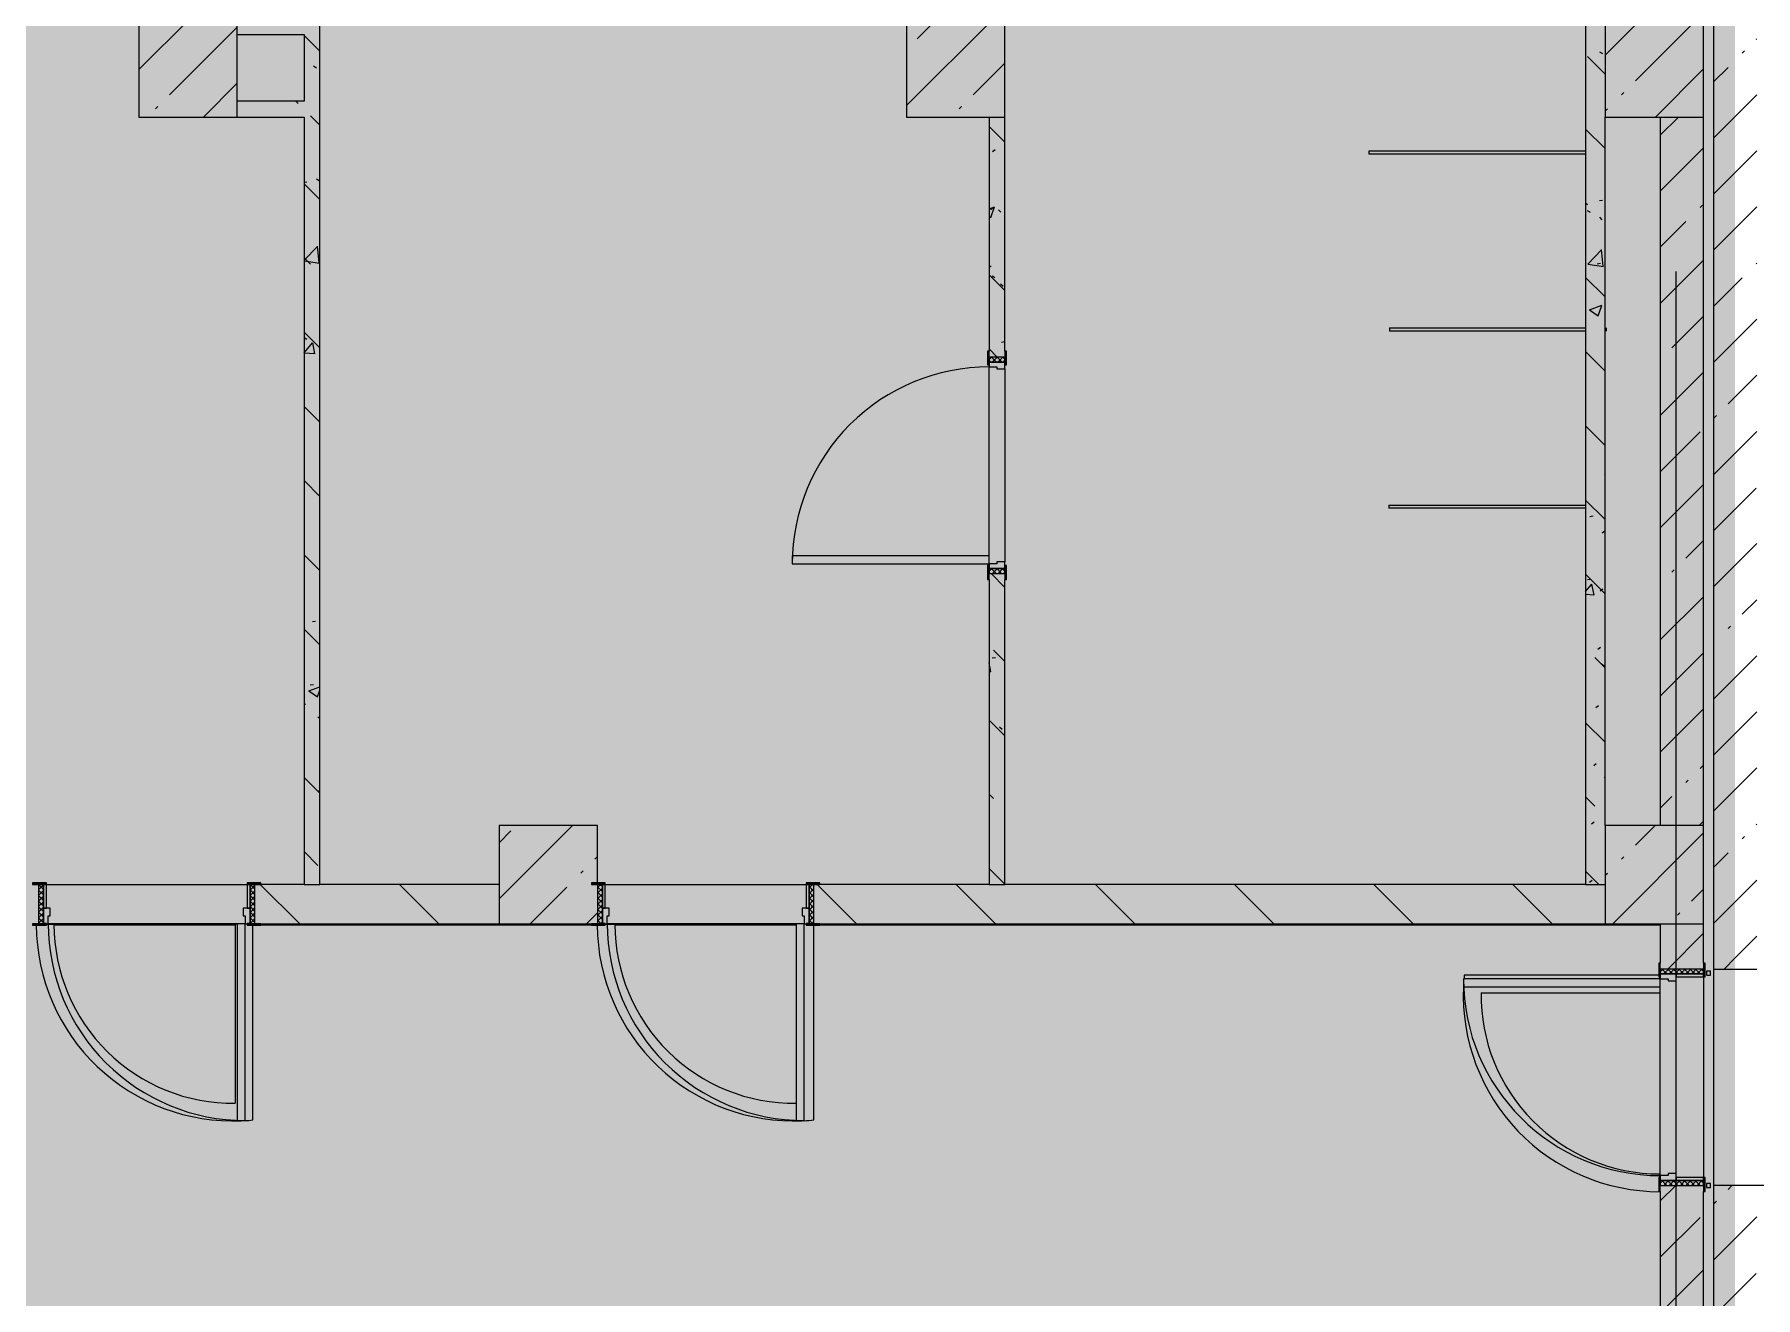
# Model space of a CAD drawing. Header units: millimetres. Extents: x 35157 to 232994, y -8553 to 29000.
# Drawn here: x 182203 to 190948, y 16700 to 23120 of the extents above; entities that cross this region are included whole.
import ezdxf

# ---------------------------------------------------------------- set-up
doc = ezdxf.new("R2010")
doc.units = ezdxf.units.MM
doc.layers.add('A-DETL-GENF-2', color=7, linetype='Continuous', lineweight=9, true_color=0xc0c0c0, transparency=0.4)
for name, color, linetype, lineweight, true_color in [('A-DOOR-3', 7, 'Continuous', 5, 0xaaaaaa), ('A-DOOR-4', 7, 'Continuous', 5, 0xe2e2e2), ('A-DOOR-5', 7, 'Continuous', 5, 0xb7b7b7), ('A-DOOR-FRAM-2', 7, 'Continuous', 5, 0xe2e2e2), ('A-DOOR-FRAM-3', 7, 'Continuous', 5, 0xaaaaaa), ('A-DOOR-FRAM-4', 7, 'Continuous', 5, 0xb7b7b7), ('A-FLOR-2', 7, 'Continuous', 5, 0xb7b7b7), ('A-GENM-1', 7, 'Continuous', 5, 0x737373), ('A-WALL-10', 7, 'Continuous', 9, 0x737373), ('A-WALL-11', 7, 'Continuous', 5, 0x737373), ('I-WALL-24', 7, 'Continuous', 5, 0x737373), ('I-WALL-25', 7, 'Continuous', 5, 0x787878), ('S-COLS-2', 7, 'Continuous', 5, 0x737373)]:
    doc.layers.add(name, color=color, linetype=linetype, lineweight=lineweight, true_color=true_color)
for name, color, linetype, lineweight in [('I-WALL-23', 7, 'Continuous', 5), ('S-COLS-1', 7, 'Continuous', 5), ('Оси', 7, 'Continuous', 9)]:
    doc.layers.add(name, color=color, linetype=linetype, lineweight=lineweight)
pattern_1 = [(45, (105984, 0), (-285.1231, 285.1231), []), (45, (106269.13, 0), (-285.1231, 285.1231), [504.031, -100.806, 16.764, -84.042])]
pattern_2 = [(135, (105984, 0), (-377.1708, -377.1708), [533.4, -88.9, 17.78, -88.9]), (135, (105984, 376.94), (-377.1708, -377.1708), []), (50, (105984, 0), (637.6445, -55.7866), [66.675, -733.425]), (355, (105984, 0), (-123.3494, 668.699), [53.34, -586.74]), (100.451, (106037.14, -4.65), (514.299, 612.908), [56.665, -623.315]), (46.184, (105984, 177.8), (948.7764, -147.15), [100.012, -1100.137]), (96.636, (106063.1, 165.5), (830.909, 865.997), [84.998, -934.973]), (351.184, (105984, 177.8), (830.918, 865.988), [80.01, -880.11]), (21, (106072.9, 133.35), (530.6506, -357.9283), [66.675, -733.425]), (326, (106072.9, 133.35), (216.308, 644.6585), [53.34, -586.74]), (71.451, (106117.1, 103.5), (746.9596, 286.7243), [56.665, -623.315]), (37.5, (105984, 0), (10.81053, 295.9426), [16.764, -562.864, 16.764, -578.866, -588.962]), (37.5, (105984, 0), (10.81053, 295.9426), [-1175.258, 16.764, -572.198]), (7.5, (105984, 0), (233.8692, 350.6318), [16.764, -322.834, 16.764, -549.529, -224.472]), (7.5, (105984, 0), (233.8692, 350.6318), [-905.891, 16.764, -207.708]), (327.5, (105785.76, 0), (474.5678, -20.0513), [16.764, -205.486, 16.764, -676.656, -920.115]), (327.5, (105785.76, 0), (474.5678, -20.0513), [-915.67, 16.764, -903.351]), (317.5, (105696.86, 0), (518.4522, 88.9934), [16.764, -272.161, 16.764, -443.738, -653.415]), (317.5, (105696.86, 0), (518.4522, 88.9934), [-749.427, 16.764, -636.651])]

# ---------------------------------------------------------------- blocks, each defined once
blk = doc.blocks.new('BSC_Колонна _Прямоугольная - 500х500-23287078-2_4_2_птичка')
at = {"layer": 'S-COLS-1'}
h = blk.add_hatch(dxfattribs=at)
h.set_pattern_fill('FP_98', color=256, style=0, pattern_type=2)
h.set_pattern_definition([(45, (-84450, -22950), (-285.1231, 285.1231), []), (45, (-84164.88, -22950), (-285.1231, 285.1231), [504.031, -100.806, 16.764, -84.042])])
h.paths.add_polyline_path([(-250, -250), (250, -250), (250, 250), (-250, 250), (-250, -160)])
at = {"layer": 'S-COLS-2'}
for p, q in [((250, 250), (-250, 250)), ((-250, 250), (-250, -250)), ((250, -250), (250, 250)), ((-250, -250), (250, -250))]:
    blk.add_line(p, q, dxfattribs=at)
blk = doc.blocks.new('BSC_Колонна _Прямоугольная - 500х500-V115-2_4_2_птичка')
at = {"layer": 'S-COLS-1'}
h = blk.add_hatch(dxfattribs=at)
h.set_pattern_fill('FP_118', color=256, style=0, pattern_type=2)
h.set_pattern_definition([(45, (-77000, -22950), (-285.1231, 285.1231), []), (45, (-76714.88, -22950), (-285.1231, 285.1231), [504.031, -100.806, 16.764, -84.042])])
h.paths.add_polyline_path([(-250, -250), (250, -250), (250, 250), (-250, 250), (-250, -160)])
at = {"layer": 'S-COLS-2'}
for p, q in [((250, 250), (-250, 250)), ((-250, 250), (-250, -250)), ((250, -250), (250, 250)), ((-250, -250), (250, -250))]:
    blk.add_line(p, q, dxfattribs=at)
blk = doc.blocks.new('110_Дверь_СКБ_1Ст_Внутренняя1 - Д-4 1100x2100h_су мгн-V120-2_4_2_птичка')
at = {"layer": 'A-DOOR-3'}
h = blk.add_hatch(dxfattribs=at)
h.set_pattern_fill('FP_39', color=256, style=0, pattern_type=2)
h.set_pattern_definition([(135, (1751.41, 104.685), (-14.14214, -14.14214), []), (225, (1751.41, 104.685), (14.14214, -14.14214), [])])
h.paths.add_polyline_path([(537.5, -40), (562.5, -40), (562.5, 40), (537.5, 40)])
at = {"layer": 'A-DOOR-4'}
h = blk.add_hatch(color=256, dxfattribs=at)
h.paths.add_polyline_path([(-512.5, 40), (-512.5, -40), (-477.5, -40), (-477.5, 0), (-487.5, 0), (-487.5, 40)])
h.paths.add_polyline_path([(502.5, 0), (502.5, -40), (537.5, -40), (537.5, 40), (512.5, 40), (512.5, 0)])
at = {"layer": 'A-DOOR-FRAM-2'}
for points in [[(-487.5, 1040), (-487.5, 40), (-447.5, 40), (-447.5, 1040)], [(-567.5, 40), (-497.5, 40), (-497.5, 48), (-567.5, 48)], [(522.5, 40), (592.5, 40), (592.5, 48), (522.5, 48)], [(-567.5, -48), (-497.5, -48), (-497.5, -40), (-567.5, -40)], [(522.5, -48), (592.5, -48), (592.5, -40), (522.5, -40)]]:
    blk.add_hatch(color=256, dxfattribs=at).paths.add_polyline_path(points)
at = {"layer": 'A-DOOR-FRAM-3'}
h = blk.add_hatch(dxfattribs=at)
h.set_pattern_fill('FP_40', color=256, style=0, pattern_type=2)
h.set_pattern_definition([(45, (-371.384, 104.685), (-14.1421, 14.1421), []), (135, (-371.384, 104.685), (-14.1421, -14.1421), [])])
h.paths.add_polyline_path([(-537.5, -40), (-512.5, -40), (-512.5, 40), (-537.5, 40)])
at = {"layer": 'A-DOOR-5'}
for p, q in [((-487.5, 1040), (-487.5, 40)), ((-447.5, 1040), (-487.5, 1040)), ((-447.5, 40), (-447.5, 1040)), ((-487.5, 40), (-447.5, 40))]:
    blk.add_line(p, q, dxfattribs=at)
blk.add_arc((-487.5, 40), 1000, 360, 90, dxfattribs=at)
at = {"layer": 'A-DOOR-FRAM-4'}
for p, q in [((-497.5, 48), (-567.5, 48)), ((-567.5, 48), (-567.5, 40)), ((-567.5, 40), (-497.5, 40)), ((-512.5, 40), (-537.5, 40)), ((-537.5, 40), (-537.5, -40)), ((-487.5, 40), (-512.5, 40)), ((-512.5, 40), (-512.5, -40)), ((-512.5, -40), (-512.5, 40)), ((-497.5, 40), (-512.5, 40)), ((-512.5, 40), (-512.5, 39)), ((-512.5, 39), (-497.5, 39)), ((-497.5, 40), (-497.5, 48)), ((-497.5, 39), (-497.5, 40)), ((-487.5, 0), (-487.5, 40)), ((-477.5, 0), (-487.5, 0)), ((-477.5, -40), (-477.5, 0)), ((512.5, 0), (502.5, 0)), ((502.5, 0), (502.5, -40)), ((512.5, 40), (512.5, 0)), ((537.5, 40), (512.5, 40)), ((592.5, 48), (522.5, 48)), ((522.5, 48), (522.5, 40)), ((537.5, 40), (522.5, 40)), ((522.5, 40), (522.5, 39)), ((522.5, 40), (592.5, 40)), ((522.5, 39), (537.5, 39)), ((537.5, -40), (537.5, 40)), ((562.5, 40), (537.5, 40)), ((537.5, 40), (537.5, -40)), ((537.5, 39), (537.5, 40)), ((562.5, -40), (562.5, 40)), ((592.5, 40), (592.5, 48)), ((-497.5, -40), (-567.5, -40)), ((-567.5, -40), (-567.5, -48)), ((-567.5, -48), (-497.5, -48)), ((-537.5, -40), (-512.5, -40)), ((-497.5, -39), (-512.5, -39)), ((-512.5, -39), (-512.5, -40)), ((-512.5, -40), (-477.5, -40)), ((-512.5, -40), (-497.5, -40)), ((-497.5, -40), (-497.5, -39)), ((-497.5, -48), (-497.5, -40)), ((502.5, -40), (537.5, -40)), ((537.5, -39), (522.5, -39)), ((522.5, -39), (522.5, -40)), ((522.5, -40), (537.5, -40)), ((592.5, -40), (522.5, -40)), ((522.5, -40), (522.5, -48)), ((522.5, -48), (592.5, -48)), ((537.5, -40), (537.5, -39)), ((537.5, -40), (562.5, -40)), ((592.5, -48), (592.5, -40))]:
    blk.add_line(p, q, dxfattribs=at)
blk = doc.blocks.new('110_Дверь_СКБ_1Ст_Внутренняя1 - Д-4 1100x2100h_су мгн-V121-2_4_2_птичка')
at = {"layer": 'A-DOOR-3'}
h = blk.add_hatch(dxfattribs=at)
h.set_pattern_fill('FP_41', color=256, style=0, pattern_type=2)
h.set_pattern_definition([(135, (1751.41, 164.685), (-14.14214, -14.14214), []), (225, (1751.41, 164.685), (14.14214, -14.14214), [])])
h.paths.add_polyline_path([(562.5, 100), (537.5, 100), (537.5, -100), (562.5, -100)])
at = {"layer": 'A-DOOR-4'}
h = blk.add_hatch(color=256, dxfattribs=at)
h.paths.add_polyline_path([(512.5, 100), (512.5, 60), (502.5, 60), (502.5, 20), (537.5, 20), (537.5, 100)])
h.paths.add_polyline_path([(-487.5, 100), (-512.5, 100), (-512.5, 20), (-477.5, 20), (-477.5, 60), (-487.5, 60)])
at = {"layer": 'A-DOOR-FRAM-2'}
for points in [[(-487.5, 1100), (-487.5, 100), (-447.5, 100), (-447.5, 1100)], [(-567.5, 108), (-567.5, 100), (-497.5, 100), (-497.5, 108)], [(592.5, 108), (522.5, 108), (522.5, 100), (592.5, 100)], [(-497.5, 20), (-512.5, 20), (-512.5, -100), (-497.5, -100)], [(537.5, 20), (522.5, 20), (522.5, -100), (537.5, -100)], [(-567.5, -100), (-567.5, -108), (-497.5, -108), (-497.5, -100)], [(592.5, -100), (522.5, -100), (522.5, -108), (592.5, -108)]]:
    blk.add_hatch(color=256, dxfattribs=at).paths.add_polyline_path(points)
at = {"layer": 'A-DOOR-FRAM-3'}
h = blk.add_hatch(dxfattribs=at)
h.set_pattern_fill('FP_42', color=256, style=0, pattern_type=2)
h.set_pattern_definition([(45, (-371.384, 164.685), (-14.1421, 14.1421), []), (135, (-371.384, 164.685), (-14.1421, -14.1421), [])])
h.paths.add_polyline_path([(-512.5, 100), (-537.5, 100), (-537.5, -100), (-512.5, -100)])
at = {"layer": 'A-DOOR-5'}
for p, q in [((-487.5, 1100), (-487.5, 100)), ((-447.5, 1100), (-487.5, 1100)), ((-447.5, 100), (-447.5, 1100)), ((-487.5, 100), (-447.5, 100))]:
    blk.add_line(p, q, dxfattribs=at)
blk.add_arc((-487.5, 100), 1000, 360, 90, dxfattribs=at)
at = {"layer": 'A-DOOR-FRAM-4'}
for p, q in [((-497.5, 108), (-567.5, 108)), ((-567.5, 108), (-567.5, 100)), ((-567.5, 100), (-497.5, 100)), ((-512.5, 100), (-537.5, 100)), ((-537.5, 100), (-537.5, -100)), ((-487.5, 100), (-512.5, 100)), ((-512.5, 100), (-512.5, 20)), ((-512.5, -100), (-512.5, 100)), ((-497.5, 100), (-512.5, 100)), ((-512.5, 100), (-512.5, 99)), ((-512.5, 99), (-497.5, 99)), ((-497.5, 100), (-497.5, 108)), ((-497.5, 99), (-497.5, 100)), ((-487.5, 60), (-487.5, 100)), ((512.5, 100), (512.5, 60)), ((537.5, 100), (512.5, 100)), ((592.5, 108), (522.5, 108)), ((522.5, 108), (522.5, 100)), ((537.5, 100), (522.5, 100)), ((522.5, 100), (522.5, 99)), ((522.5, 100), (592.5, 100)), ((522.5, 99), (537.5, 99)), ((537.5, 20), (537.5, 100)), ((562.5, 100), (537.5, 100)), ((537.5, 100), (537.5, -100)), ((537.5, 99), (537.5, 100)), ((562.5, -100), (562.5, 100)), ((592.5, 100), (592.5, 108)), ((-512.5, 20), (-477.5, 20)), ((-497.5, 20), (-512.5, 20)), ((-512.5, 20), (-512.5, -100)), ((-497.5, -100), (-497.5, 20)), ((-477.5, 60), (-487.5, 60)), ((-477.5, 20), (-477.5, 60)), ((512.5, 60), (502.5, 60)), ((502.5, 60), (502.5, 20)), ((502.5, 20), (537.5, 20)), ((537.5, 20), (522.5, 20)), ((522.5, 20), (522.5, -100)), ((537.5, -100), (537.5, 20)), ((-497.5, -100), (-567.5, -100)), ((-567.5, -100), (-567.5, -108)), ((-567.5, -108), (-497.5, -108)), ((-537.5, -100), (-512.5, -100)), ((-512.5, -100), (-497.5, -100)), ((-497.5, -108), (-497.5, -100)), ((522.5, -100), (537.5, -100)), ((592.5, -100), (522.5, -100)), ((522.5, -100), (522.5, -108)), ((522.5, -108), (592.5, -108)), ((537.5, -100), (562.5, -100)), ((592.5, -108), (592.5, -100))]:
    blk.add_line(p, q, dxfattribs=at)
blk = doc.blocks.new('131_Сантехническая перегородка - СП-2-29831410-2_4_2_птичка')
at = {"layer": 'A-GENM-1'}
for p, q in [((0, 8), (1100, 8)), ((1100, 8), (1100, -8)), ((1100, -8), (0, -8))]:
    blk.add_line(p, q, dxfattribs=at)
blk = doc.blocks.new('131_Сантехническая перегородка - СП-2-16286057-2_4_2_птичка')
at = {"layer": 'A-GENM-1'}
for p, q in [((0, 8), (995.7, 8)), ((0, 8), (0, -8)), ((1100, 8), (1100, -8)), ((995.7, -8), (0, -8))]:
    blk.add_line(p, q, dxfattribs=at)
blk = doc.blocks.new('131_Сантехническая перегородка - СП-2-V124-2_4_2_птичка')
at = {"layer": 'A-GENM-1'}
for p, q in [((0, 8), (1000.7, 8)), ((0, 8), (0, -8)), ((1000.7, -8), (0, -8))]:
    blk.add_line(p, q, dxfattribs=at)
blk = doc.blocks.new('110_Дверь_СКБ_1Ст_Внутренняя1 - Д-4 _л_ 1100x2100h_су мгн-V150-2_4_2_птичка')
at = {"layer": 'A-DOOR-3'}
h = blk.add_hatch(dxfattribs=at)
h.set_pattern_fill('FP_37', color=256, style=0, pattern_type=2)
h.set_pattern_definition([(135, (1751.41, 174.685), (-14.14214, -14.14214), []), (225, (1751.41, 174.685), (14.14214, -14.14214), [])])
h.paths.add_polyline_path([(537.5, -110), (562.5, -110), (562.5, 110), (537.5, 110)])
at = {"layer": 'A-DOOR-4'}
h = blk.add_hatch(color=256, dxfattribs=at)
h.paths.add_polyline_path([(-512.5, 110), (-512.5, 30), (-477.5, 30), (-477.5, 70), (-487.5, 70), (-487.5, 110)])
h.paths.add_polyline_path([(502.5, 70), (502.5, 30), (537.5, 30), (537.5, 110), (512.5, 110), (512.5, 70)])
at = {"layer": 'A-DOOR-FRAM-2'}
for points in [[(472.5, 110), (512.5, 110), (512.5, 1110), (472.5, 1110), (472.5, 401.4)], [(-567.5, 110), (-497.5, 110), (-497.5, 118), (-567.5, 118)], [(522.5, 110), (592.5, 110), (592.5, 118), (522.5, 118)], [(-512.5, 30), (-512.5, -110), (-497.5, -110), (-497.5, 30)], [(522.5, -110), (537.5, -110), (537.5, 30), (522.5, 30)], [(-567.5, -118), (-497.5, -118), (-497.5, -110), (-567.5, -110)], [(522.5, -118), (592.5, -118), (592.5, -110), (522.5, -110)]]:
    blk.add_hatch(color=256, dxfattribs=at).paths.add_polyline_path(points)
at = {"layer": 'A-DOOR-FRAM-3'}
h = blk.add_hatch(dxfattribs=at)
h.set_pattern_fill('FP_38', color=256, style=0, pattern_type=2)
h.set_pattern_definition([(45, (-371.384, 174.685), (-14.1421, 14.1421), []), (135, (-371.384, 174.685), (-14.1421, -14.1421), [])])
h.paths.add_polyline_path([(-537.5, 110), (-537.5, -110), (-512.5, -110), (-512.5, 110)])
at = {"layer": 'A-DOOR-5'}
for p, q in [((512.5, 1110), (472.5, 1110)), ((472.5, 1110), (472.5, 110)), ((512.5, 110), (512.5, 1110)), ((472.5, 110), (512.5, 110))]:
    blk.add_line(p, q, dxfattribs=at)
blk.add_arc((512.5, 110), 1000, 90, 180, dxfattribs=at)
at = {"layer": 'A-DOOR-FRAM-4'}
for p, q in [((-497.5, 118), (-567.5, 118)), ((-567.5, 118), (-567.5, 110)), ((-567.5, 110), (-497.5, 110)), ((-512.5, 110), (-537.5, 110)), ((-537.5, 110), (-537.5, -110)), ((-487.5, 110), (-512.5, 110)), ((-512.5, 110), (-512.5, 30)), ((-512.5, -110), (-512.5, 110)), ((-497.5, 110), (-512.5, 110)), ((-512.5, 110), (-512.5, 109)), ((-512.5, 109), (-497.5, 109)), ((-497.5, 110), (-497.5, 118)), ((-497.5, 109), (-497.5, 110)), ((-487.5, 70), (-487.5, 110)), ((512.5, 110), (512.5, 70)), ((537.5, 110), (512.5, 110)), ((592.5, 118), (522.5, 118)), ((522.5, 118), (522.5, 110)), ((537.5, 110), (522.5, 110)), ((522.5, 110), (522.5, 109)), ((522.5, 110), (592.5, 110)), ((522.5, 109), (537.5, 109)), ((537.5, 30), (537.5, 110)), ((562.5, 110), (537.5, 110)), ((537.5, 110), (537.5, -110)), ((537.5, 109), (537.5, 110)), ((562.5, -110), (562.5, 110)), ((592.5, 110), (592.5, 118)), ((-512.5, 30), (-477.5, 30)), ((-497.5, 30), (-512.5, 30)), ((-512.5, 30), (-512.5, -110)), ((-497.5, -110), (-497.5, 30)), ((-477.5, 70), (-487.5, 70)), ((-477.5, 30), (-477.5, 70)), ((512.5, 70), (502.5, 70)), ((502.5, 70), (502.5, 30)), ((502.5, 30), (537.5, 30)), ((537.5, 30), (522.5, 30)), ((522.5, 30), (522.5, -110)), ((537.5, -110), (537.5, 30)), ((-497.5, -110), (-567.5, -110)), ((-567.5, -110), (-567.5, -118)), ((-567.5, -118), (-497.5, -118)), ((-537.5, -110), (-512.5, -110)), ((-512.5, -110), (-497.5, -110)), ((-497.5, -118), (-497.5, -110)), ((522.5, -110), (537.5, -110)), ((592.5, -110), (522.5, -110)), ((522.5, -110), (522.5, -118)), ((522.5, -118), (592.5, -118)), ((537.5, -110), (562.5, -110)), ((592.5, -118), (592.5, -110))]:
    blk.add_line(p, q, dxfattribs=at)
blk = doc.blocks.new('BSC_Колонна _Прямоугольная - 500х500-V169-2_4_2_птичка')
at = {"layer": 'S-COLS-1'}
h = blk.add_hatch(dxfattribs=at)
h.set_pattern_fill('FP_156', color=256, style=0, pattern_type=2)
h.set_pattern_definition([(45, (-78830, -18850), (-285.1231, 285.1231), []), (45, (-78544.88, -18850), (-285.1231, 285.1231), [504.031, -100.806, 16.764, -84.042])])
h.paths.add_polyline_path([(-206.5, -250), (250, -250), (250, -50), (220, -50), (220, -42), (250, -42), (250, 250), (-250, 250), (-250, -250)])
at = {"layer": 'S-COLS-2'}
for p, q in [((250, 250), (-250, 250)), ((-250, 250), (-250, -250)), ((250, -42), (250, 250)), ((-250, -250), (220, -250))]:
    blk.add_line(p, q, dxfattribs=at)
blk = doc.blocks.new('BSC_Колонна _Прямоугольная - 500х500-V170-2_4_2_птичка')
at = {"layer": 'S-COLS-1'}
h = blk.add_hatch(dxfattribs=at)
h.set_pattern_fill('FP_157', color=256, style=0, pattern_type=2)
h.set_pattern_definition([(45, (-84450, -18850), (-285.1231, 285.1231), []), (45, (-84164.88, -18850), (-285.1231, 285.1231), [504.031, -100.806, 16.764, -84.042])])
h.paths.add_polyline_path([(-250, -250), (250, -250), (250, 250), (-250, 250), (-250, -109.1)])
at = {"layer": 'S-COLS-2'}
for p, q in [((250, 250), (-250, 250)), ((-250, 250), (-250, -250)), ((250, -250), (250, 250)), ((-250, -250), (250, -250))]:
    blk.add_line(p, q, dxfattribs=at)
blk = doc.blocks.new('BSC_Колонна _Прямоугольная - 500х500-V171-2_4_2_птичка')
at = {"layer": 'S-COLS-1'}
h = blk.add_hatch(dxfattribs=at)
h.set_pattern_fill('FP_158', color=256, style=0, pattern_type=2)
h.set_pattern_definition([(45, (-80900, -22950), (-285.1231, 285.1231), []), (45, (-80614.88, -22950), (-285.1231, 285.1231), [504.031, -100.806, 16.764, -84.042])])
h.paths.add_polyline_path([(-250, -250), (250, -250), (250, 250), (-250, 250), (-250, -160)])
at = {"layer": 'S-COLS-2'}
for p, q in [((250, 250), (-250, 250)), ((-250, 250), (-250, -250)), ((250, -250), (250, 250)), ((-250, -250), (250, -250))]:
    blk.add_line(p, q, dxfattribs=at)

msp = doc.modelspace()

# ---------------------------------------------------------------- hatches: boundary and pattern name
at = {"layer": 'A-DETL-GENF-2'}
msp.add_hatch(color=256, dxfattribs=at).paths.add_polyline_path([(181824.9, -280), (181844, -280), (181844, 3300), (190844, 3300), (190844, 27350), (147894, 27350), (147894, 23778), (144744, 23778), (144744, -280), (180897.4, -280)])
at = {"layer": 'I-WALL-23'}
h = msp.add_hatch(dxfattribs=at)
h.set_pattern_fill('FP_97', color=256, style=0, pattern_type=2)
h.set_pattern_definition(pattern_1)
h.paths.add_polyline_path([(190844, 18370), (190844, 27100), (190734, 27100), (190734, 18370)])
h = msp.add_hatch(dxfattribs=at)
h.set_pattern_fill('FP_97', color=256, style=0, pattern_type=2)
h.set_pattern_definition(pattern_1)
h.paths.add_polyline_path([(190954, 18370), (190954, 27100), (190844, 27100), (190844, 18370)])
h = msp.add_hatch(dxfattribs=at)
h.set_pattern_fill('FP_97', color=256, style=0, pattern_type=2)
h.set_pattern_definition(pattern_1)
h.paths.add_polyline_path([(190684, 15150), (190684, 15530), (190464, 15530), (190464, 15150)])
h.paths.add_polyline_path([(190464, 18570), (190684, 18570), (190684, 18600), (190464, 18600)])
h.paths.add_polyline_path([(190684, 19100), (190684, 22700), (190464, 22700), (190464, 19100), (190472.5, 19100)])
h.paths.add_polyline_path([(190588.1, 23200), (190684, 23200), (190684, 26600), (190464, 26600), (190464, 23200)])
h = msp.add_hatch(dxfattribs=at)
h.set_pattern_fill('FP_100', color=256, style=0, pattern_type=2)
h.set_pattern_definition([(135, (105984, 0), (-353.5534, -353.5534), [])])
h.paths.add_polyline_path([(183354, 18600), (184564, 18600), (184564, 18800), (183324, 18800), (183324, 18600)])
h.paths.add_polyline_path([(186164, 18600), (190184, 18600), (190184, 18800), (186164, 18800)])
h.paths.add_polyline_path([(179524, 18600), (179524, 18800), (172744, 18800), (172744, 18600), (177187.3, 18600)])
h.paths.add_polyline_path([(182224, 18600), (182224, 18800), (180024, 18800), (180024, 18600), (182194, 18600)])
h = msp.add_hatch(dxfattribs=at)
h.set_pattern_fill('FP_97', color=256, style=0, pattern_type=2)
h.set_pattern_definition(pattern_1)
h.paths.add_polyline_path([(190464, 15530), (190684, 15530), (190684, 17270), (190464, 17270), (190464, 15848.6)])
h.paths.add_polyline_path([(190684, 18370), (190684, 18570), (190464, 18570), (190464, 18370)])
h = msp.add_hatch(dxfattribs=at)
h.set_pattern_fill('FP_97', color=256, style=0, pattern_type=2)
h.set_pattern_definition(pattern_1)
h.paths.add_polyline_path([(190734, 16300), (190844, 16300), (190844, 17270), (190734, 17270), (190734, 17005.5)])
h = msp.add_hatch(dxfattribs=at)
h.set_pattern_fill('FP_97', color=256, style=0, pattern_type=2)
h.set_pattern_definition(pattern_1)
h.paths.add_polyline_path([(190954, 16300), (190954, 17270), (190844, 17270), (190844, 16300)])
at = {"layer": 'I-WALL-25'}
h = msp.add_hatch(dxfattribs=at)
h.set_pattern_fill('FP_105', color=256, style=0, pattern_type=2)
h.set_pattern_definition(pattern_2)
h.paths.add_polyline_path([(183574, 18800), (183654, 18800), (183654, 26900), (183574, 26900), (183574, 20476.2)])
h = msp.add_hatch(dxfattribs=at)
h.set_pattern_fill('FP_105', color=256, style=0, pattern_type=2)
h.set_pattern_definition(pattern_2)
h.paths.add_polyline_path([(190084.7, 18800), (190184, 18800), (190184, 26900), (190084.7, 26900), (190084.7, 20476.2)])
h = msp.add_hatch(dxfattribs=at)
h.set_pattern_fill('FP_105', color=256, style=0, pattern_type=2)
h.set_pattern_definition(pattern_2)
h.paths.add_polyline_path([(183574, 22700), (183574, 22780), (183234, 22780), (183234, 22700)])
h = msp.add_hatch(dxfattribs=at)
h.set_pattern_fill('FP_105', color=256, style=0, pattern_type=2)
h.set_pattern_definition(pattern_2)
h.paths.add_polyline_path([(187134, 18800), (187134, 20380), (187054, 20380), (187054, 18800)])
h.paths.add_polyline_path([(187054, 21480), (187134, 21480), (187134, 22700), (187054, 22700), (187054, 21510)])

# ---------------------------------------------------------------- linework, layer by layer
at = {"layer": 'A-FLOR-2'}
for p, q in [((182302.9, 18596.6), (182264, 18596.6)), ((183222.9, 18592.9), (182303.1, 18592.9)), ((183234, 18597.6), (183222.9, 18597.6)), ((183222.9, 18597.6), (183222.9, 17687.6)), ((183284, 18597.6), (183274, 18597.6)), ((183312.9, 17602.6), (183312.9, 18592)), ((185034, 18592.9), (183354, 18592.9)), ((185152.9, 18596.6), (185104, 18596.6)), ((186072.9, 18592.9), (185153.1, 18592.9)), ((186072.9, 18597.6), (186072.9, 17687.6)), ((186124, 18597.6), (186114, 18597.6)), ((186162.9, 17602.6), (186162.9, 18592)), ((190464, 18592.9), (186194, 18592.9)), ((190734, 18370), (190734, 17270)), ((190456, 18338.2), (189468.1, 18338.2)), ((190463.1, 18320), (190463.1, 18330)), ((190463.1, 18248.2), (190463.1, 18280)), ((189553.1, 18248.2), (190463.1, 18248.2)), ((190462.1, 17310), (190462.1, 17328.2))]:
    msp.add_line(p, q, dxfattribs=at)
for centre, radius, start, end in [((183212.9, 18597.6), 1000, 180.32046, 272.39422), ((183212.9, 18597.6), 910, 180.06296, 270.62964), ((186062.9, 18597.6), 1000, 180.32046, 272.39422), ((186062.9, 18597.6), 910, 180.06296, 270.62964), ((190463.1, 18238.2), 1000, 177.59974, 269.9427), ((190463.1, 18238.2), 1000, 174.26083, 175.30446), ((190463.1, 18238.2), 910, 179.37036, 269.93704), ((183212.9, 18597.6), 1000, 273.50823, 275.73917), ((186062.9, 18597.6), 1000, 272.93441, 275.73917)]:
    msp.add_arc(centre, radius, start, end, dxfattribs=at)
at = {"layer": 'A-WALL-10'}
for p, q in [((183574, 18800), (183654, 18800)), ((187054, 18800), (187134, 18800)), ((190084.7, 18800), (190184, 18800))]:
    msp.add_line(p, q, dxfattribs=at)
at = {"layer": 'A-WALL-11'}
for p, q in [((190719, 18358.5), (190699, 18358.5)), ((190699, 18358.5), (190699, 18338.5)), ((190699, 18338.5), (190719, 18338.5)), ((190719, 18338.5), (190719, 18358.5)), ((190719, 17280), (190699, 17280)), ((190699, 17280), (190699, 17260)), ((190699, 17260), (190719, 17260)), ((190719, 17260), (190719, 17280))]:
    msp.add_line(p, q, dxfattribs=at)
at = {"layer": 'I-WALL-23'}
for p, q in [((190734, 18370), (190954, 18370)), ((192945.7, 17270), (190734, 17270))]:
    msp.add_line(p, q, dxfattribs=at)
at = {"layer": 'I-WALL-24'}
for p, q in [((190734, 27100), (190734, 18370)), ((183654, 18800), (183654, 26900)), ((190084.7, 23420), (190084.7, 18800)), ((183234, 23120), (183574, 23120)), ((183574, 23120), (183574, 22780)), ((183574, 22780), (183234, 22780)), ((183234, 22700), (183574, 22700)), ((183574, 22700), (183574, 18800)), ((187054, 22700), (187054, 21510)), ((187134, 21510), (187134, 22700)), ((190184.7, 19100), (190184.7, 22700)), ((190464, 22700), (190464, 19100)), ((190684, 19100), (190684, 22700)), ((187054, 20470), (187054, 21430)), ((187134, 21420), (187134, 20440)), ((187054, 20350), (187054, 18800)), ((187134, 18800), (187134, 20350)), ((182264, 18800), (183284, 18800)), ((183574, 18800), (183354, 18800)), ((184564, 18800), (183654, 18800)), ((185104, 18800), (186124, 18800)), ((187054, 18800), (186194, 18800)), ((190084.7, 18800), (187134, 18800)), ((183234, 18600), (182274, 18600)), ((183354, 18600), (184564, 18600)), ((186074, 18600), (185114, 18600)), ((186194, 18600), (190184, 18600)), ((190464, 18600), (190464, 18570)), ((190464, 18570), (190464, 18400)), ((190684, 18570), (190684, 18600)), ((190684, 18400), (190684, 18570)), ((190464, 17320), (190464, 18280)), ((190684, 18330), (190684, 17310)), ((190464, 17240), (190464, 16130)), ((190684, 11550), (190684, 17240)), ((190734, 17270), (190734, 16100))]:
    msp.add_line(p, q, dxfattribs=at)
at = {"layer": 'Оси'}
msp.add_line((190544, 10029.8), (190544, 21915.1), dxfattribs=at)

# ---------------------------------------------------------------- block references
at = {"layer": 'A-DOOR-5'}
for name, p, rotation in [('110_Дверь_СКБ_1Ст_Внутренняя1 - Д-4 1100x2100h_су мгн-V120-2_4_2_птичка', (187094, 20917.5), 89.99999999999984), ('110_Дверь_СКБ_1Ст_Внутренняя1 - Д-4 1100x2100h_су мгн-V121-2_4_2_птичка', (182786.5, 18700), 180), ('110_Дверь_СКБ_1Ст_Внутренняя1 - Д-4 1100x2100h_су мгн-V121-2_4_2_птичка', (185626.5, 18700), 180), ('110_Дверь_СКБ_1Ст_Внутренняя1 - Д-4 _л_ 1100x2100h_су мгн-V150-2_4_2_птичка', (190574, 17807.5), 89.9999999999999)]:
    msp.add_blockref(name, p, dxfattribs=dict(at, rotation=rotation))
at = {"layer": 'A-GENM-1', "rotation": 180}
msp.add_blockref('131_Сантехническая перегородка - СП-2-29831410-2_4_2_птичка', (190084.7, 22520), dxfattribs=at)
at = {"layer": 'A-GENM-1'}
for name, p in [('131_Сантехническая перегородка - СП-2-16286057-2_4_2_птичка', (189089, 21620)), ('131_Сантехническая перегородка - СП-2-V124-2_4_2_птичка', (189084, 20720))]:
    msp.add_blockref(name, p, dxfattribs=at)
at = {"layer": 'S-COLS-2'}
for name, p in [('BSC_Колонна _Прямоугольная - 500х500-V115-2_4_2_птичка', (182984, 22950)), ('BSC_Колонна _Прямоугольная - 500х500-V171-2_4_2_птичка', (186884, 22950)), ('BSC_Колонна _Прямоугольная - 500х500-23287078-2_4_2_птичка', (190434, 22950)), ('BSC_Колонна _Прямоугольная - 500х500-V169-2_4_2_птичка', (184814, 18850)), ('BSC_Колонна _Прямоугольная - 500х500-V170-2_4_2_птичка', (190434, 18850))]:
    msp.add_blockref(name, p, dxfattribs=at)

doc.saveas('drawing.dxf')
